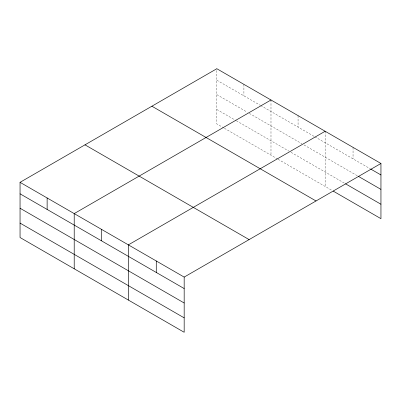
<?xml version="1.0" encoding="UTF-8"?>
<svg xmlns="http://www.w3.org/2000/svg" width="401" height="401" viewBox="0 0 401 401"><rect width="100%" height="100%" fill="white"/><g stroke="black" fill="none" stroke-linecap="round" stroke-linejoin="round"><path stroke-width="0.3" stroke-dasharray="2 1.5" d="M223.868 127.979L216.826 123.914L216.826 68.721M216.826 80.205L260.154 105.217M260.695 105.533L314.314 136.49M314.855 136.801L370.218 168.766M216.826 94.631L247.156 112.14M249.322 113.393L301.858 143.723M304.023 144.972L357.877 176.064M216.826 109.493L235.783 120.435M236.324 120.746L288.86 151.077M291.026 152.33L345 183.493M224.41 128.295L277.487 158.936M278.028 159.252L332.123 190.48M353.05 147.367L353.05 158.851M325.146 131.262L325.146 186.455M298.068 115.623L298.068 127.107M270.986 99.989L270.986 155.187M243.908 84.355L243.908 95.839"/><path stroke-width="0.6" d="M333.196 191.102L380.95 218.67L380.95 163.478L216.826 68.721L20.05 182.33L20.05 237.522L184.174 332.279L184.174 277.086L20.05 182.33M270.986 99.989L74.21 213.598L74.21 268.79M325.146 131.262L128.37 244.866L128.37 300.063M184.174 277.086L380.95 163.478M370.755 169.077L380.95 174.961M358.414 176.375L380.95 189.387M345.537 183.803L380.95 204.249M151.889 106.21L316.013 200.966M84.987 144.836L249.111 239.592M20.05 193.813L184.174 288.57M20.05 208.234L184.174 302.991M20.05 223.096L184.174 317.853M156.275 260.976L156.275 272.459M101.293 229.232L101.293 240.715M47.133 197.964L47.133 209.447"/></g></svg>
